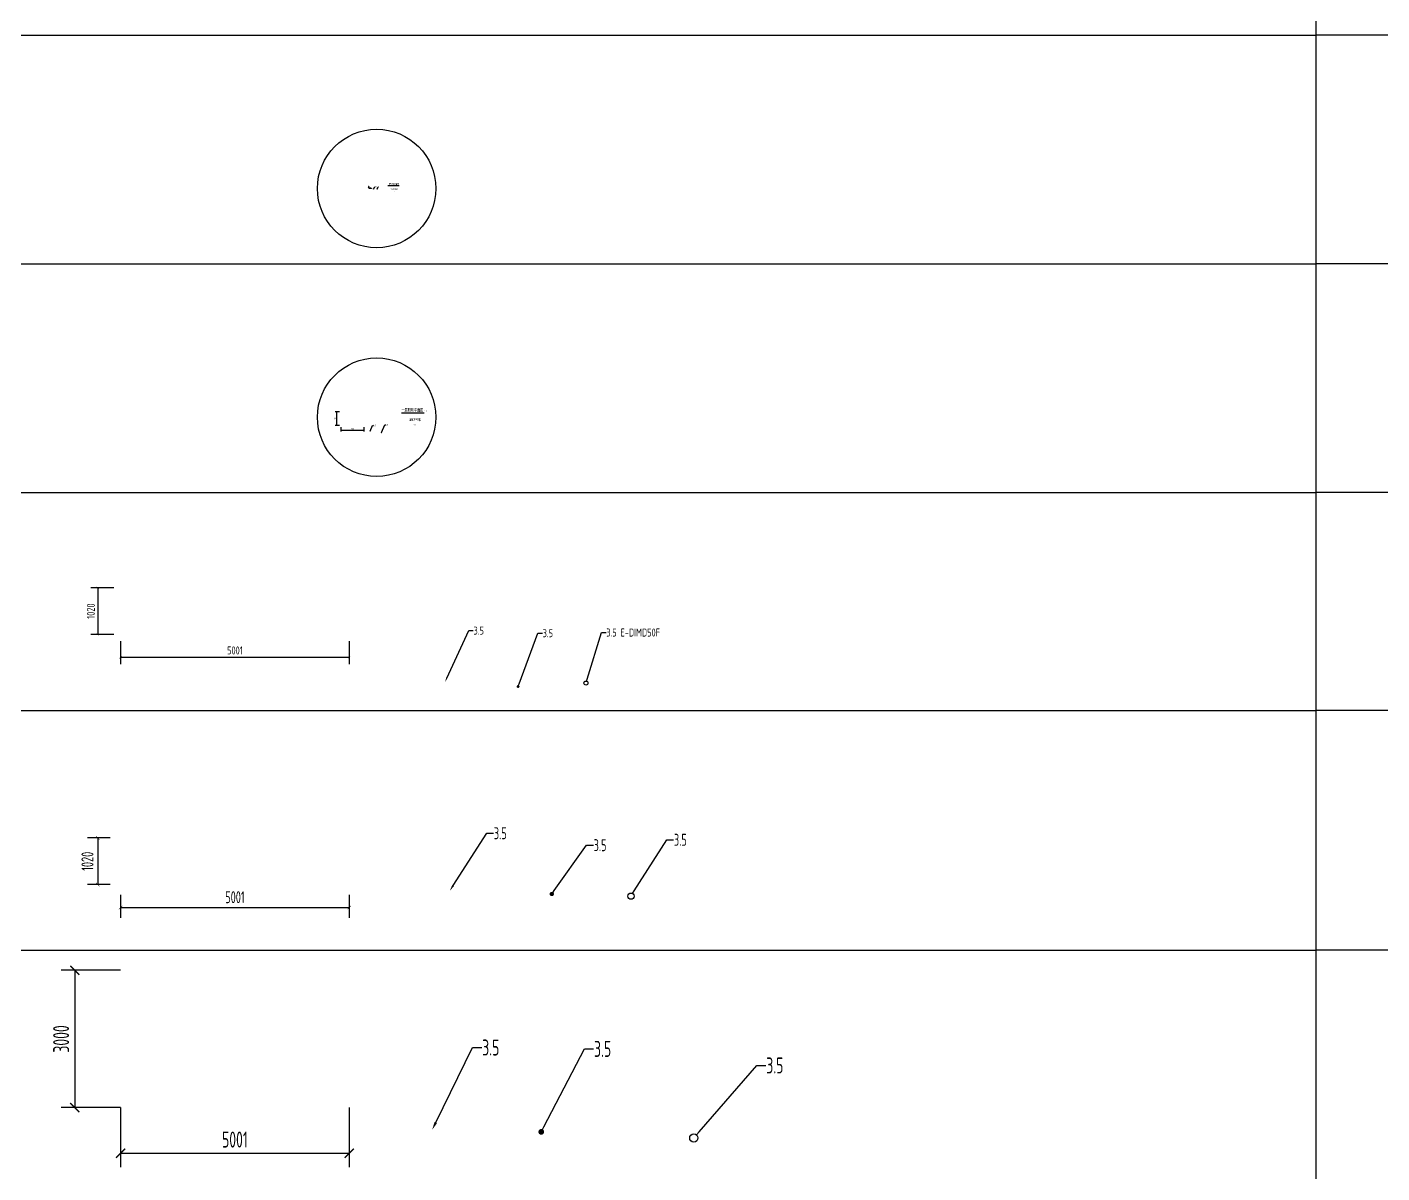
# Model space of a CAD drawing. Header units: millimetres. Extents: x -1582620 to 4754388, y -184455 to 3397362.
# Drawn here: x -679338 to -649713, y -135952 to -110904 of the extents above; entities that cross this region are included whole.
import ezdxf
from ezdxf import colors
from ezdxf.entities.mleader import LeaderData, LeaderLine
from ezdxf.math import Vec2, Vec3

# ---------------------------------------------------------------- set-up
doc = ezdxf.new("R2010")
doc.units = ezdxf.units.MM
doc.header["$LTSCALE"] = 1000
doc.header["$MEASUREMENT"] = 0
for name, color, linetype in [('E-REQU-DIMS', 30, 'Continuous'), ('E-SHET-PROF', 1, 'Continuous'), ('E-UNIV-DIAG', 2, 'Continuous')]:
    doc.layers.add(name, color=color, linetype=linetype)
doc.styles.add('TH-STYLE2', font='Tssdeng.shx', dxfattribs={"width": 0.7, "bigfont": 'Tssdchn.shx'})
doc.styles.add('TH-STYLE3', font='tssdeng.shx', dxfattribs={"width": 0.65, "bigfont": 'tssdchn.shx'})
doc.dimstyles.new('E-DIMA10', dxfattribs={"dimscale": 10, "dimtxt": 3.5, "dimasz": 2, "dimexe": 3, "dimexo": 3, "dimgap": 1.25, "dimtad": 1, "dimdec": 1, "dimrnd": 1, "dimdsep": 46, "dimtxsty": 'TH-STYLE3', "dimblk1": 'ARCHTICK', "dimblk2": 'ARCHTICK', "dimsah": 1, "dimcen": 0, "dimclrt": 6, "dimadec": 0, "dimazin": 0, "dimtfac": 1, "dimtdec": 1, "dimtix": 1, "dimtmove": 2, "dimatfit": 3, "dimldrblk": 'ARCHTICK', "dimfxl": 3, "dimtolj": 1, "dimarcsym": 0})
doc.dimstyles.new('E-DIMA100', dxfattribs={"dimscale": 100, "dimtxt": 3.5, "dimasz": 2, "dimexe": 3, "dimexo": 0, "dimgap": 1.25, "dimtad": 1, "dimdec": 1, "dimrnd": 1, "dimdsep": 46, "dimtxsty": 'TH-STYLE3', "dimblk1": 'ARCHTICK', "dimblk2": 'ARCHTICK', "dimsah": 1, "dimcen": 0, "dimclrt": 6, "dimadec": 0, "dimazin": 0, "dimtfac": 1, "dimtdec": 1, "dimtix": 1, "dimtmove": 2, "dimatfit": 3, "dimldrblk": 'ARCHTICK', "dimfxl": 1, "dimtolj": 1, "dimarcsym": 0})
doc.dimstyles.new('E-DIMA5', dxfattribs={"dimscale": 5, "dimtxt": 3.5, "dimasz": 2, "dimexe": 3, "dimexo": 3, "dimgap": 1.25, "dimtad": 1, "dimdec": 1, "dimrnd": 1, "dimdsep": 46, "dimtxsty": 'TH-STYLE3', "dimblk1": 'ARCHTICK', "dimblk2": 'ARCHTICK', "dimsah": 1, "dimcen": 0, "dimclrt": 6, "dimadec": 0, "dimazin": 0, "dimtfac": 1, "dimtdec": 1, "dimtix": 1, "dimtmove": 2, "dimatfit": 3, "dimldrblk": 'ARCHTICK', "dimfxl": 3, "dimtolj": 1, "dimarcsym": 0})
doc.dimstyles.new('E-DIMA50', dxfattribs={"dimscale": 50, "dimtxt": 3.5, "dimasz": 1, "dimexe": 3, "dimexo": 3, "dimgap": 1.25, "dimtad": 1, "dimdec": 1, "dimrnd": 1, "dimdsep": 46, "dimtxsty": 'TH-STYLE3', "dimblk1": 'ARCHTICK', "dimblk2": 'ARCHTICK', "dimsah": 1, "dimcen": 0, "dimclrt": 6, "dimadec": 0, "dimazin": 0, "dimtfac": 1, "dimtdec": 1, "dimtix": 1, "dimtmove": 2, "dimatfit": 3, "dimldrblk": 'ARCHTICK', "dimfxl": 1, "dimtolj": 1, "dimarcsym": 0})
doc.dimstyles.new('E-DIMA75', dxfattribs={"dimscale": 75, "dimtxt": 3.5, "dimasz": 1, "dimexe": 3, "dimexo": 3, "dimgap": 1.25, "dimtad": 1, "dimdec": 1, "dimrnd": 1, "dimdsep": 46, "dimtxsty": 'TH-STYLE3', "dimblk1": 'ARCHTICK', "dimblk2": 'ARCHTICK', "dimsah": 1, "dimcen": 0, "dimclrt": 6, "dimadec": 0, "dimazin": 0, "dimtfac": 1, "dimtdec": 1, "dimtix": 1, "dimtmove": 2, "dimatfit": 3, "dimldrblk": 'ARCHTICK', "dimfxl": 1, "dimtolj": 1, "dimarcsym": 0})

# ---------------------------------------------------------------- blocks, each defined once
blk = doc.blocks.new('_ARCHTICK')
at = {"color": 0, "linetype": 'ByBlock', "const_width": 0.15}
blk.add_lwpolyline([(-0.5, -0.5), (0.5, 0.5)], dxfattribs=at)
blk = doc.blocks.new('*D498')
at = {"layer": 'Defpoints', "color": 0, "transparency": 16777216}
for p in [(-677294, -128630), (-677794, -129650), (-677294, -129650)]:
    blk.add_point(p, dxfattribs=at)
at = {"layer": 'E-REQU-DIMS', "color": 0, "lineweight": -2, "transparency": 16777216}
for p, q in [((-677519, -128630), (-678019, -128630)), ((-677794, -128630), (-677794, -129650)), ((-677519, -129650), (-678019, -129650))]:
    blk.add_line(p, q, dxfattribs=at)
at = {"layer": 'E-REQU-DIMS', "color": 0, "lineweight": -2, "transparency": 16777216, "xscale": 75, "yscale": 75, "zscale": 75}
for p, rotation in [((-677794, -128630), 90), ((-677794, -129650), 270)]:
    blk.add_blockref('_ARCHTICK', p, dxfattribs=dict(at, rotation=rotation))
at = {"layer": 'E-REQU-DIMS', "color": 6, "transparency": 16777216, "insert": (-678019, -129140), "char_height": 262.5, "attachment_point": 5, "rotation": 90, "style": 'TH-STYLE3'}
blk.add_mtext('\\A1;1020', dxfattribs=at)
blk = doc.blocks.new('*D499')
at = {"layer": 'Defpoints', "color": 0, "transparency": 16777216}
for p in [(-677294, -131524), (-678294, -134524), (-677294, -134524)]:
    blk.add_point(p, dxfattribs=at)
at = {"layer": 'E-REQU-DIMS', "color": 0, "lineweight": -2, "transparency": 16777216}
for p, q in [((-677294, -131524), (-678594, -131524)), ((-678294, -131524), (-678294, -134524)), ((-677294, -134524), (-678594, -134524))]:
    blk.add_line(p, q, dxfattribs=at)
at = {"layer": 'E-REQU-DIMS', "color": 0, "lineweight": -2, "transparency": 16777216, "xscale": 200, "yscale": 200, "zscale": 200}
for p, rotation in [((-678294, -131524), 90), ((-678294, -134524), 270)]:
    blk.add_blockref('_ARCHTICK', p, dxfattribs=dict(at, rotation=rotation))
at = {"layer": 'E-REQU-DIMS', "color": 6, "transparency": 16777216, "insert": (-678594, -133024), "char_height": 350, "attachment_point": 5, "rotation": 90, "style": 'TH-STYLE3'}
blk.add_mtext('\\A1;3000', dxfattribs=at)
blk = doc.blocks.new('*D500')
at = {"layer": 'Defpoints', "color": 0, "transparency": 16777216}
for p in [(-677294, -134524), (-672293, -134524), (-672293, -135524)]:
    blk.add_point(p, dxfattribs=at)
at = {"layer": 'E-REQU-DIMS', "color": 0, "lineweight": -2, "transparency": 16777216}
for p, q in [((-677294, -134524), (-677294, -135824)), ((-672293, -134524), (-672293, -135824)), ((-677294, -135524), (-672293, -135524))]:
    blk.add_line(p, q, dxfattribs=at)
at = {"layer": 'E-REQU-DIMS', "color": 0, "lineweight": -2, "transparency": 16777216, "xscale": 200, "yscale": 200, "zscale": 200, "rotation": 180}
blk.add_blockref('_ARCHTICK', (-677294, -135524), dxfattribs=at)
at = {"layer": 'E-REQU-DIMS', "color": 0, "lineweight": -2, "transparency": 16777216, "xscale": 200, "yscale": 200, "zscale": 200}
blk.add_blockref('_ARCHTICK', (-672293, -135524), dxfattribs=at)
at = {"layer": 'E-REQU-DIMS', "color": 6, "transparency": 16777216, "insert": (-674793, -135224), "char_height": 350, "attachment_point": 5, "style": 'TH-STYLE3'}
blk.add_mtext('\\A1;5001', dxfattribs=at)
blk = doc.blocks.new('*D501')
at = {"layer": 'Defpoints', "color": 0, "transparency": 16777216}
for p in [(-677294, -129650), (-672293, -129650), (-672293, -130150)]:
    blk.add_point(p, dxfattribs=at)
at = {"layer": 'E-REQU-DIMS', "color": 0, "lineweight": -2, "transparency": 16777216}
for p, q in [((-677294, -129875), (-677294, -130375)), ((-672293, -129875), (-672293, -130375)), ((-677294, -130150), (-672293, -130150))]:
    blk.add_line(p, q, dxfattribs=at)
at = {"layer": 'E-REQU-DIMS', "color": 0, "lineweight": -2, "transparency": 16777216, "xscale": 75, "yscale": 75, "zscale": 75, "rotation": 180}
blk.add_blockref('_ARCHTICK', (-677294, -130150), dxfattribs=at)
at = {"layer": 'E-REQU-DIMS', "color": 0, "lineweight": -2, "transparency": 16777216, "xscale": 75, "yscale": 75, "zscale": 75}
blk.add_blockref('_ARCHTICK', (-672293, -130150), dxfattribs=at)
at = {"layer": 'E-REQU-DIMS', "color": 6, "transparency": 16777216, "insert": (-674793, -129925), "char_height": 262.5, "attachment_point": 5, "style": 'TH-STYLE3'}
blk.add_mtext('\\A1;5001', dxfattribs=at)
blk = doc.blocks.new('*D512')
at = {"layer": 'Defpoints', "color": 0, "transparency": 16777216}
for p in [(-677294, -123161), (-677794, -124181), (-677294, -124181)]:
    blk.add_point(p, dxfattribs=at)
at = {"layer": 'E-REQU-DIMS', "color": 0, "lineweight": -2, "transparency": 16777216}
for p, q in [((-677444, -123161), (-677944, -123161)), ((-677794, -123161), (-677794, -124181)), ((-677444, -124181), (-677944, -124181))]:
    blk.add_line(p, q, dxfattribs=at)
at = {"layer": 'E-REQU-DIMS', "color": 0, "lineweight": -2, "transparency": 16777216, "xscale": 50, "yscale": 50, "zscale": 50}
for p, rotation in [((-677794, -123161), 90), ((-677794, -124181), 270)]:
    blk.add_blockref('_ARCHTICK', p, dxfattribs=dict(at, rotation=rotation))
at = {"layer": 'E-REQU-DIMS', "color": 6, "transparency": 16777216, "insert": (-677944, -123671), "char_height": 175, "attachment_point": 5, "rotation": 90, "style": 'TH-STYLE3'}
blk.add_mtext('\\A1;1020', dxfattribs=at)
blk = doc.blocks.new('*D513')
at = {"layer": 'Defpoints', "color": 0, "transparency": 16777216}
for p in [(-677294, -124181), (-672293, -124181), (-672293, -124681)]:
    blk.add_point(p, dxfattribs=at)
at = {"layer": 'E-REQU-DIMS', "color": 0, "lineweight": -2, "transparency": 16777216}
for p, q in [((-677294, -124331), (-677294, -124831)), ((-672293, -124331), (-672293, -124831)), ((-677294, -124681), (-672293, -124681))]:
    blk.add_line(p, q, dxfattribs=at)
at = {"layer": 'E-REQU-DIMS', "color": 0, "lineweight": -2, "transparency": 16777216, "xscale": 50, "yscale": 50, "zscale": 50, "rotation": 180}
blk.add_blockref('_ARCHTICK', (-677294, -124681), dxfattribs=at)
at = {"layer": 'E-REQU-DIMS', "color": 0, "lineweight": -2, "transparency": 16777216, "xscale": 50, "yscale": 50, "zscale": 50}
blk.add_blockref('_ARCHTICK', (-672293, -124681), dxfattribs=at)
at = {"layer": 'E-REQU-DIMS', "color": 6, "transparency": 16777216, "insert": (-674793, -124531), "char_height": 175, "attachment_point": 5, "style": 'TH-STYLE3'}
blk.add_mtext('\\A1;5001', dxfattribs=at)
blk = doc.blocks.new('*D490')
at = {"layer": 'Defpoints', "color": 0, "transparency": 16777216}
for p in [(-671858, -114417), (-671808, -114417), (-671808, -114427)]:
    blk.add_point(p, dxfattribs=at)
at = {"layer": 'E-REQU-DIMS', "color": 0, "lineweight": -2, "transparency": 16777216}
for p, q in [((-671858, -114427), (-671808, -114427)), ((-671858, -114432), (-671858, -114442)), ((-671808, -114432), (-671808, -114442))]:
    blk.add_line(p, q, dxfattribs=at)
at = {"layer": 'E-REQU-DIMS', "color": 0, "lineweight": -2, "transparency": 16777216, "xscale": 10, "yscale": 10, "zscale": 10, "rotation": 180}
blk.add_blockref('_ARCHTICK', (-671858, -114427), dxfattribs=at)
at = {"layer": 'E-REQU-DIMS', "color": 0, "lineweight": -2, "transparency": 16777216, "xscale": 10, "yscale": 10, "zscale": 10}
blk.add_blockref('_ARCHTICK', (-671808, -114427), dxfattribs=at)
at = {"layer": 'E-REQU-DIMS', "color": 6, "transparency": 16777216, "insert": (-671833, -114412), "char_height": 17.5, "attachment_point": 5, "style": 'TH-STYLE3'}
blk.add_mtext('\\A1;50', dxfattribs=at)
blk = doc.blocks.new('*D491')
at = {"layer": 'Defpoints', "color": 0, "transparency": 16777216}
for p in [(-671868, -114417), (-671858, -114387), (-671858, -114417)]:
    blk.add_point(p, dxfattribs=at)
at = {"layer": 'E-REQU-DIMS', "color": 0, "lineweight": -2, "transparency": 16777216}
for p, q in [((-671873, -114387), (-671883, -114387)), ((-671873, -114417), (-671883, -114417)), ((-671868, -114387), (-671868, -114417))]:
    blk.add_line(p, q, dxfattribs=at)
at = {"layer": 'E-REQU-DIMS', "color": 0, "lineweight": -2, "transparency": 16777216, "xscale": 10, "yscale": 10, "zscale": 10}
for p, rotation in [((-671868, -114387), 90), ((-671868, -114417), 270)]:
    blk.add_blockref('_ARCHTICK', p, dxfattribs=dict(at, rotation=rotation))
at = {"layer": 'E-REQU-DIMS', "color": 6, "transparency": 16777216, "insert": (-671883, -114402), "char_height": 17.5, "attachment_point": 5, "rotation": 90, "style": 'TH-STYLE3'}
blk.add_mtext('\\A1;30', dxfattribs=at)
blk = doc.blocks.new('*D494')
at = {"layer": 'Defpoints', "color": 0, "transparency": 16777216}
for p in [(-672475, -119617), (-671975, -119617), (-671975, -119717)]:
    blk.add_point(p, dxfattribs=at)
at = {"layer": 'E-REQU-DIMS', "color": 0, "lineweight": -2, "transparency": 16777216}
for p, q in [((-672475, -119647), (-672475, -119747)), ((-671975, -119647), (-671975, -119747)), ((-672475, -119717), (-671975, -119717))]:
    blk.add_line(p, q, dxfattribs=at)
at = {"layer": 'E-REQU-DIMS', "color": 0, "lineweight": -2, "transparency": 16777216, "xscale": 20, "yscale": 20, "zscale": 20, "rotation": 180}
blk.add_blockref('_ARCHTICK', (-672475, -119717), dxfattribs=at)
at = {"layer": 'E-REQU-DIMS', "color": 0, "lineweight": -2, "transparency": 16777216, "xscale": 20, "yscale": 20, "zscale": 20}
blk.add_blockref('_ARCHTICK', (-671975, -119717), dxfattribs=at)
at = {"layer": 'E-REQU-DIMS', "color": 6, "transparency": 16777216, "insert": (-672225, -119687), "char_height": 35, "attachment_point": 5, "style": 'TH-STYLE3'}
blk.add_mtext('\\A1;500', dxfattribs=at)
blk = doc.blocks.new('*D495')
at = {"layer": 'Defpoints', "color": 0, "transparency": 16777216}
for p in [(-672475, -119317), (-672575, -119617), (-672475, -119617)]:
    blk.add_point(p, dxfattribs=at)
at = {"layer": 'E-REQU-DIMS', "color": 0, "lineweight": -2, "transparency": 16777216}
for p, q in [((-672505, -119317), (-672605, -119317)), ((-672575, -119317), (-672575, -119617)), ((-672505, -119617), (-672605, -119617))]:
    blk.add_line(p, q, dxfattribs=at)
at = {"layer": 'E-REQU-DIMS', "color": 0, "lineweight": -2, "transparency": 16777216, "xscale": 20, "yscale": 20, "zscale": 20}
for p, rotation in [((-672575, -119317), 90), ((-672575, -119617), 270)]:
    blk.add_blockref('_ARCHTICK', p, dxfattribs=dict(at, rotation=rotation))
at = {"layer": 'E-REQU-DIMS', "color": 6, "transparency": 16777216, "insert": (-672605, -119467), "char_height": 35, "attachment_point": 5, "rotation": 90, "style": 'TH-STYLE3'}
blk.add_mtext('\\A1;300', dxfattribs=at)
blk = doc.blocks.new('_DotBlank')
at = {"color": 0, "linetype": 'ByBlock', "lineweight": -2}
blk.add_line((-0.5, 0), (-1, 0), dxfattribs=at)
blk.add_circle((0, 0), 0.5, dxfattribs=at)
blk = doc.blocks.new('_Dot')
at = {"color": 0, "linetype": 'ByBlock', "lineweight": -2}
blk.add_line((-0.5, 0), (-1, 0), dxfattribs=at)
at = {"color": 0, "linetype": 'ByBlock', "const_width": 0.5}
blk.add_lwpolyline([(-0.25, 0, 1), (0.25, 0, 1)], format="xyb", close=True, dxfattribs=at)

msp = doc.modelspace()

# ---------------------------------------------------------------- linework, layer by layer
at = {"layer": 'E-UNIV-DIAG'}
for p, q in [((-651149.87, -166080.89), (-651149.87, -86080.89)), ((-691149.87, -111080.89), (-651149.87, -111080.89)), ((-611149.87, -111080.89), (-651149.87, -111080.89)), ((-691149.87, -116080.89), (-651149.87, -116080.89)), ((-611149.87, -116080.89), (-651149.87, -116080.89)), ((-691149.87, -121080.89), (-651149.87, -121080.89)), ((-611149.87, -121080.89), (-651149.87, -121080.89)), ((-691149.87, -125846.3), (-651149.87, -125846.3)), ((-611149.87, -125846.3), (-651149.87, -125846.3)), ((-691149.87, -131080.89), (-651149.87, -131080.89)), ((-611149.87, -131080.89), (-651149.87, -131080.89))]:
    msp.add_line(p, q, dxfattribs=at)
for centre in [(-671694.87, -114432.76), (-671694.87, -119432.76)]:
    msp.add_circle(centre, 1295.08, dxfattribs=at)

# ---------------------------------------------------------------- texts
at = {"layer": 'E-SHET-PROF', "attachment_point": 5}
for s, insert, char_height, style in [('{\\H1.071x;\\L一层照明平面图\\H0.4667x;\\l 1:5}', (-671317.24, -114339.73), 35, 'TH-STYLE2'), ('一层照明平面图', (-671317.24, -114445.1), 25, 'TH-STYLE3'), ('1:5', (-671317.24, -114497.2), 17.5, 'TH-STYLE3'), ('{\\H1.071x;\\L一层照明平面图\\H0.4667x;\\l 1:10}', (-670874.46, -119283.17), 70, 'TH-STYLE2'), ('一层照明平面图', (-670874.46, -119493.9), 50, 'TH-STYLE3'), ('1:10', (-670874.46, -119598.11), 35, 'TH-STYLE3')]:
    msp.add_mtext(s, dxfattribs=dict(at, insert=insert, char_height=char_height, style=style))

# ---------------------------------------------------------------- dimensions: what is measured, and where the dimension line sits
at = {"layer": 'E-REQU-DIMS'}
for base, p1, p2, dimstyle, picture, middle in [((-671867.79, -114417.13), (-671857.79, -114387.13), (-671857.79, -114417.13), 'E-DIMA5', '*D491', (-671882.79, -114402.13)), ((-672575.24, -119616.78), (-672475.24, -119316.78), (-672475.24, -119616.78), 'E-DIMA10', '*D495', (-672605.24, -119466.78)), ((-677793.83, -124180.78), (-677293.83, -123161.01), (-677293.83, -124180.78), 'E-DIMA50', '*D512', (-677943.83, -123670.9)), ((-677793.83, -129649.97), (-677293.83, -128630.2), (-677293.83, -129649.97), 'E-DIMA75', '*D498', (-678018.83, -129140.08)), ((-678293.83, -134523.68), (-677293.83, -131523.68), (-677293.83, -134523.68), 'E-DIMA100', '*D499', (-678593.83, -133023.68))]:
    dim = msp.add_linear_dim(base=base, p1=p1, p2=p2, angle=270, dimstyle=dimstyle, dxfattribs=at)
    dim.commit()
    dim.dimension.update_dxf_attribs({"geometry": picture, "text_midpoint": middle})
for base, p1, p2, dimstyle, picture, middle in [((-671807.78, -114427.13), (-671857.79, -114417.13), (-671807.78, -114417.13), 'E-DIMA5', '*D490', (-671832.78, -114412.13)), ((-671975.14, -119716.78), (-672475.24, -119616.78), (-671975.14, -119616.78), 'E-DIMA10', '*D494', (-672225.19, -119686.78)), ((-672292.83, -124680.78), (-677293.83, -124180.78), (-672292.83, -124180.78), 'E-DIMA50', '*D513', (-674793.33, -124530.78)), ((-672292.83, -130149.97), (-677293.83, -129649.97), (-672292.83, -129649.97), 'E-DIMA75', '*D501', (-674793.33, -129924.97)), ((-672292.83, -135523.68), (-677293.83, -134523.68), (-672292.83, -134523.68), 'E-DIMA100', '*D500', (-674793.33, -135223.68))]:
    dim = msp.add_linear_dim(base=base, p1=p1, p2=p2, dimstyle=dimstyle, dxfattribs=at)
    dim.commit()
    dim.dimension.update_dxf_attribs({"geometry": picture, "text_midpoint": middle})

# ---------------------------------------------------------------- leaders
ml = msp.add_multileader_mtext('Standard', dxfattribs=at)
ml.set_content('3.5', color=6, style='TH-STYLE3')
ml.set_leader_properties()
ml.build(insert=Vec2(0, 0))
ml.multileader.update_dxf_attribs({"dogleg_length": 2, "arrow_head_size": 9, "scale": 5})
ctx = ml.context
ctx.base_point, ctx.scale, ctx.char_height, ctx.arrow_head_size, ctx.landing_gap_size, ctx.plane_origin = Vec3(-671724.91, -114396.64), 5, 17.5, 9, 0.45, Vec3(-671766.93, -114457.52)
notes = []
notes.append((ctx, [(0, (1, 1, 0), (-671734.91, -114396.64), (1, 0), 10, [(0, [(-671766.93, -114457.52)], 0, [])])]))
ctx.mtext.insert, ctx.mtext.flow_direction = Vec3(-671724.46, -114387.89), 5
ml = msp.add_multileader_mtext('Standard', dxfattribs=at)
ml.set_content('3.5', color=6, style='TH-STYLE3')
ml.set_leader_properties()
ml.set_arrow_properties(name='DOT')
ml.build(insert=Vec2(0, 0))
ml.multileader.update_dxf_attribs({"dogleg_length": 2, "arrow_head_size": 6.25, "scale": 5})
ctx = ml.context
ctx.base_point, ctx.scale, ctx.char_height, ctx.arrow_head_size, ctx.landing_gap_size, ctx.plane_origin = Vec3(-671651.5, -114399.76), 5, 17.5, 6.25, 0.45, Vec3(-671684.14, -114452.06)
notes.append((ctx, [(0, (1, 1, 0), (-671661.5, -114399.76), (1, 0), 10, [(0, [(-671684.14, -114452.06)], 0, [])])]))
ctx.mtext.insert, ctx.mtext.flow_direction = Vec3(-671651.05, -114391.01), 5
ml = msp.add_multileader_mtext('Standard', dxfattribs=at)
ml.set_content('3.5', color=6, style='TH-STYLE3')
ml.set_leader_properties()
ml.build(insert=Vec2(0, 0))
ml.multileader.update_dxf_attribs({"dogleg_length": 2, "arrow_head_size": 18, "scale": 10})
ctx = ml.context
ctx.base_point, ctx.scale, ctx.char_height, ctx.arrow_head_size, ctx.landing_gap_size, ctx.plane_origin = Vec3(-671762.68, -119615.69), 10, 35, 18, 0.9, Vec3(-671840.97, -119757.2)
notes.append((ctx, [(0, (1, 1, 0), (-671782.68, -119615.69), (1, 0), 20, [(0, [(-671840.97, -119757.2)], 0, [])])]))
ctx.mtext.insert, ctx.mtext.flow_direction = Vec3(-671761.78, -119598.19), 5
ml = msp.add_multileader_mtext('Standard', dxfattribs=at)
ml.set_content('3.5', color=6, style='TH-STYLE3')
ml.set_leader_properties()
ml.set_arrow_properties(name='DOT')
ml.build(insert=Vec2(0, 0))
ml.multileader.update_dxf_attribs({"dogleg_length": 2, "arrow_head_size": 12.5, "scale": 10})
ctx = ml.context
ctx.base_point, ctx.scale, ctx.char_height, ctx.arrow_head_size, ctx.landing_gap_size, ctx.plane_origin = Vec3(-671496.18, -119599.04), 10, 35, 12.5, 0.9, Vec3(-671595.3, -119775.93)
notes.append((ctx, [(0, (1, 1, 0), (-671516.18, -119599.04), (1, 0), 20, [(0, [(-671595.3, -119775.93)], 0, [])])]))
ctx.mtext.insert, ctx.mtext.flow_direction = Vec3(-671495.28, -119581.54), 5
ml = msp.add_multileader_mtext('Standard', dxfattribs=at)
ml.set_content('3.5', color=6, style='TH-STYLE3')
ml.set_leader_properties()
ml.build(insert=Vec2(0, 0))
ml.multileader.update_dxf_attribs({"dogleg_length": 2, "arrow_head_size": 90, "scale": 50})
ctx = ml.context
ctx.base_point, ctx.scale, ctx.char_height, ctx.arrow_head_size, ctx.landing_gap_size, ctx.plane_origin = Vec3(-669580.97, -124096.93), 50, 175, 90, 4.5, Vec3(-670199.22, -125219.3)
notes.append((ctx, [(0, (1, 1, 0), (-669680.97, -124096.93), (1, 0), 100, [(0, [(-670199.22, -125219.3)], 0, [])])]))
ctx.mtext.insert, ctx.mtext.flow_direction = Vec3(-669576.47, -124009.43), 5
ml = msp.add_multileader_mtext('Standard', dxfattribs=at)
ml.set_content('3.5', color=6, style='TH-STYLE3')
ml.set_leader_properties()
ml.set_arrow_properties(name='DOT')
ml.build(insert=Vec2(0, 0))
ml.multileader.update_dxf_attribs({"dogleg_length": 2, "arrow_head_size": 62.5, "scale": 50})
ctx = ml.context
ctx.base_point, ctx.scale, ctx.char_height, ctx.arrow_head_size, ctx.landing_gap_size, ctx.plane_origin = Vec3(-668069.4, -124154.49), 50, 175, 62.5, 4.5, Vec3(-668601.28, -125320.03)
notes.append((ctx, [(0, (1, 1, 0), (-668169.4, -124154.49), (1, 0), 100, [(0, [(-668601.28, -125320.03)], 0, [])])]))
ctx.mtext.insert, ctx.mtext.flow_direction = Vec3(-668064.9, -124066.99), 5
ml = msp.add_multileader_mtext('Standard', dxfattribs=at)
ml.set_content('3.5 E-DIMD50F', color=6, style='TH-STYLE3')
ml.set_leader_properties()
ml.set_arrow_properties(name='DOTBLANK')
ml.build(insert=Vec2(0, 0))
ml.multileader.update_dxf_attribs({"dogleg_length": 2, "arrow_head_size": 90, "scale": 50})
ctx = ml.context
ctx.base_point, ctx.scale, ctx.char_height, ctx.arrow_head_size, ctx.landing_gap_size, ctx.plane_origin = Vec3(-666677.6, -124139.42), 50, 175, 90, 4.5, Vec3(-666731.98, -125113.06)
notes.append((ctx, [(0, (1, 1, 0), (-666777.6, -124139.42), (1, 0), 100, [(0, [(-667118.36, -125244.44)], 0, [])])]))
ctx.mtext.insert, ctx.mtext.flow_direction = Vec3(-666673.1, -124051.92), 5
ml = msp.add_multileader_mtext('Standard', dxfattribs=at)
ml.set_content('3.5', color=6, style='TH-STYLE3')
ml.set_leader_properties()
ml.build(insert=Vec2(0, 0))
ml.multileader.update_dxf_attribs({"dogleg_length": 2, "arrow_head_size": 135, "scale": 75})
ctx = ml.context
ctx.base_point, ctx.scale, ctx.char_height, ctx.arrow_head_size, ctx.landing_gap_size, ctx.plane_origin = Vec3(-669138.34, -128527.78), 75, 262.5, 135, 6.75, Vec3(-670094.86, -129784.42)
notes.append((ctx, [(0, (1, 1, 0), (-669288.34, -128527.78), (1, 0), 150, [(0, [(-670094.86, -129784.42)], 0, [])])]))
ctx.mtext.insert, ctx.mtext.flow_direction = Vec3(-669131.59, -128396.53), 5
ml = msp.add_multileader_mtext('Standard', dxfattribs=at)
ml.set_content('3.5', color=6, style='TH-STYLE3')
ml.set_leader_properties()
ml.set_arrow_properties(name='DOTBLANK')
ml.build(insert=Vec2(0, 0))
ml.multileader.update_dxf_attribs({"dogleg_length": 2, "arrow_head_size": 135, "scale": 75})
ctx = ml.context
ctx.base_point, ctx.scale, ctx.char_height, ctx.arrow_head_size, ctx.landing_gap_size, ctx.plane_origin = Vec3(-665200.67, -128670.04), 75, 262.5, 135, 6.75, Vec3(-666133.46, -129902.97)
notes.append((ctx, [(0, (1, 1, 0), (-665350.67, -128670.04), (1, 0), 150, [(0, [(-666133.46, -129902.97)], 0, [])])]))
ctx.mtext.insert, ctx.mtext.flow_direction = Vec3(-665193.92, -128538.79), 5
ml = msp.add_multileader_mtext('Standard', dxfattribs=at)
ml.set_content('3.5', color=6, style='TH-STYLE3')
ml.set_leader_properties()
ml.set_arrow_properties(name='DOT')
ml.build(insert=Vec2(0, 0))
ml.multileader.update_dxf_attribs({"dogleg_length": 2, "arrow_head_size": 93.75, "scale": 75})
ctx = ml.context
ctx.base_point, ctx.scale, ctx.char_height, ctx.arrow_head_size, ctx.landing_gap_size, ctx.plane_origin = Vec3(-666956.02, -128788.59), 75, 262.5, 93.75, 6.75, Vec3(-667865.09, -129855.55)
notes.append((ctx, [(0, (1, 1, 0), (-667106.02, -128788.59), (1, 0), 150, [(0, [(-667865.09, -129855.55)], 0, [])])]))
ctx.mtext.insert, ctx.mtext.flow_direction = Vec3(-666949.27, -128657.34), 5
ml = msp.add_multileader_mtext('Standard', dxfattribs=at)
ml.set_content('3.5', color=6, style='TH-STYLE3')
ml.set_leader_properties()
ml.build(insert=Vec2(0, 0))
ml.multileader.update_dxf_attribs({"dogleg_length": 2, "arrow_head_size": 180, "scale": 100})
ctx = ml.context
ctx.base_point, ctx.scale, ctx.char_height, ctx.arrow_head_size, ctx.landing_gap_size, ctx.plane_origin = Vec3(-669395.18, -133212.04), 100, 350, 180, 9, Vec3(-670480.23, -135011.34)
notes.append((ctx, [(0, (1, 1, 0), (-669595.18, -133212.04), (1, 0), 200, [(0, [(-670480.23, -135011.34)], 0, [])])]))
ctx.mtext.insert, ctx.mtext.flow_direction = Vec3(-669386.18, -133037.04), 5
ml = msp.add_multileader_mtext('Standard', dxfattribs=at)
ml.set_content('3.5', color=6, style='TH-STYLE3')
ml.set_leader_properties()
ml.set_arrow_properties(name='DOT')
ml.build(insert=Vec2(0, 0))
ml.multileader.update_dxf_attribs({"dogleg_length": 2, "arrow_head_size": 125, "scale": 100})
ctx = ml.context
ctx.base_point, ctx.scale, ctx.char_height, ctx.arrow_head_size, ctx.landing_gap_size, ctx.plane_origin = Vec3(-666950.03, -133242.03), 100, 350, 125, 9, Vec3(-668095.09, -135056.32)
notes.append((ctx, [(0, (1, 1, 0), (-667150.03, -133242.03), (1, 0), 200, [(0, [(-668095.09, -135056.32)], 0, [])])]))
ctx.mtext.insert, ctx.mtext.flow_direction = Vec3(-666941.03, -133067.03), 5
ml = msp.add_multileader_mtext('Standard', dxfattribs=at)
ml.set_content('3.5', color=6, style='TH-STYLE3')
ml.set_leader_properties()
ml.set_arrow_properties(name='DOTBLANK')
ml.build(insert=Vec2(0, 0))
ml.multileader.update_dxf_attribs({"dogleg_length": 2, "arrow_head_size": 180, "scale": 100})
ctx = ml.context
ctx.base_point, ctx.scale, ctx.char_height, ctx.arrow_head_size, ctx.landing_gap_size, ctx.plane_origin = Vec3(-663183.91, -133602.94), 100, 350, 180, 9, Vec3(-663101.21, -135149.36)
notes.append((ctx, [(0, (1, 1, 0), (-663383.91, -133602.94), (1, 0), 200, [(0, [(-664759.86, -135188.58)], 0, [])])]))
ctx.mtext.insert, ctx.mtext.flow_direction = Vec3(-663174.91, -133427.94), 5
for ctx, leaders in notes:
    for number, flags, end, landing, length, lines in leaders:
        leader = LeaderData()
        leader.index, (leader.has_last_leader_line, leader.has_dogleg_vector, leader.attachment_direction) = number, flags
        leader.last_leader_point, leader.dogleg_vector, leader.dogleg_length = Vec3(end), Vec3(landing), length
        for number, points, colour, breaks in lines:
            line = LeaderLine()
            line.index, line.vertices, line.color, line.breaks = number, Vec3.list(points), colors.encode_raw_color(colour), breaks
            leader.lines.append(line)
        ctx.leaders.append(leader)

doc.saveas('drawing.dxf')
